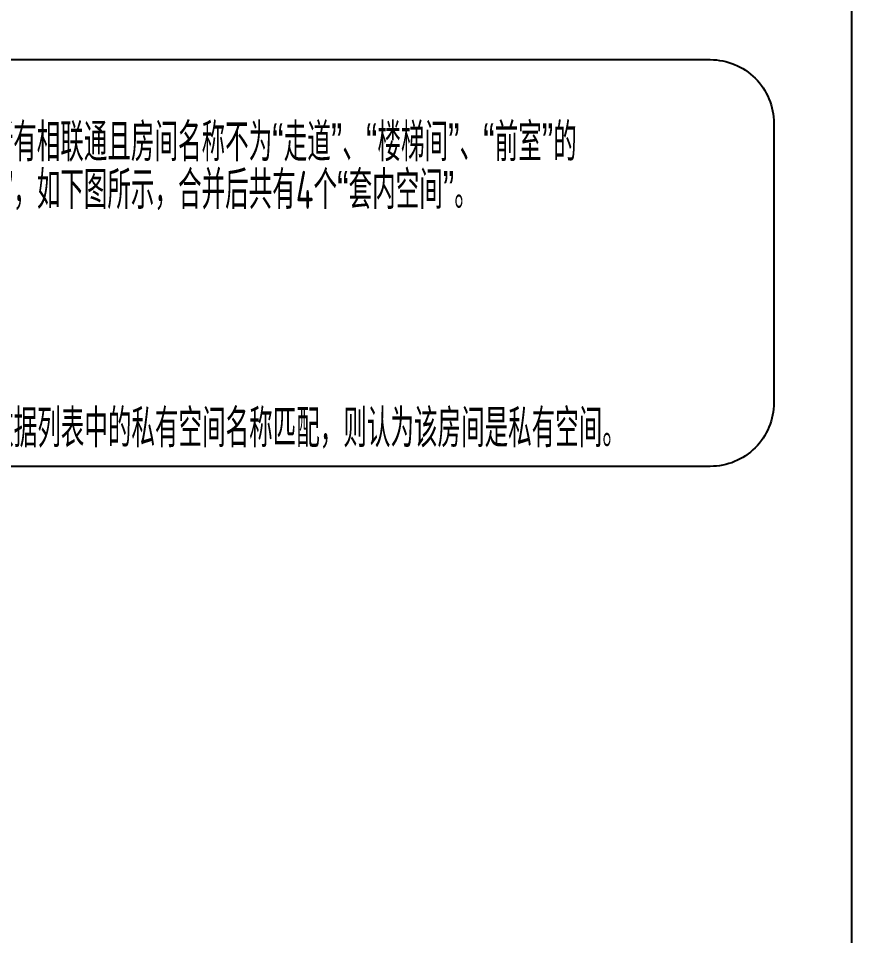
# Model space of a CAD drawing. Header units: millimetres. Extents: x -77018 to 517482, y 303285 to 1564785.
# Drawn here: x 386357 to 517482, y 987449 to 1131783 of the extents above; entities that cross this region are included whole.
import ezdxf
from ezdxf.enums import TextEntityAlignment as Align

# ---------------------------------------------------------------- set-up
doc = ezdxf.new("R2010")
doc.units = ezdxf.units.MM
doc.header["$LTSCALE"] = 1000
for name, color, linetype in [('C-SHET-SHET', 144, 'Continuous'), ('E-UNIV-DIAG', 2, 'Continuous'), ('E-UNIV-NOTE', 6, 'Continuous')]:
    doc.layers.add(name, color=color, linetype=linetype)
doc.styles.add('TH-STYLE3', font='tssdeng.shx', dxfattribs={"width": 0.65, "bigfont": 'tssdchn.shx'})

msp = doc.modelspace()

# ---------------------------------------------------------------- linework, layer by layer
at = {"layer": 'C-SHET-SHET'}
msp.add_lwpolyline([(-77018, 1564785), (517482, 1564785), (517482, 303285), (-77018, 303285)], close=True, dxfattribs=at)
at = {"layer": 'E-UNIV-DIAG', "color": 3}
msp.add_lwpolyline([(495232, 1061285), (315232, 1061285, -0.4142136), (305232, 1071285), (305232, 1115285, -0.4142136), (315232, 1125285), (495232, 1125285, -0.4142136), (505232, 1115285), (505232, 1071285, -0.4142136)], format="xyb", close=True, dxfattribs=at)

# ---------------------------------------------------------------- texts
at = {"layer": 'E-UNIV-NOTE', "style": 'TH-STYLE3', "width": 0.65}
for s, p in [('以房间名称为“卧室”的房间为起点，合并所有相联通且房间名称不为“走道”、“楼梯间”、“前室”的', (315232, 1112285)), ('房间，组成的房间集合称为一个“套内空间”，如下图所示，合并后共有4个“套内空间”。', (315232, 1104785)), ('由用户维护可配置数据，凡是房间名称与数据列表中的私有空间名称匹配，则认为该房间是私有空间。', (315232, 1067285))]:
    msp.add_text(s, height=6000, dxfattribs=at).set_placement(p, align=Align.MIDDLE_LEFT)

doc.saveas('drawing.dxf')
